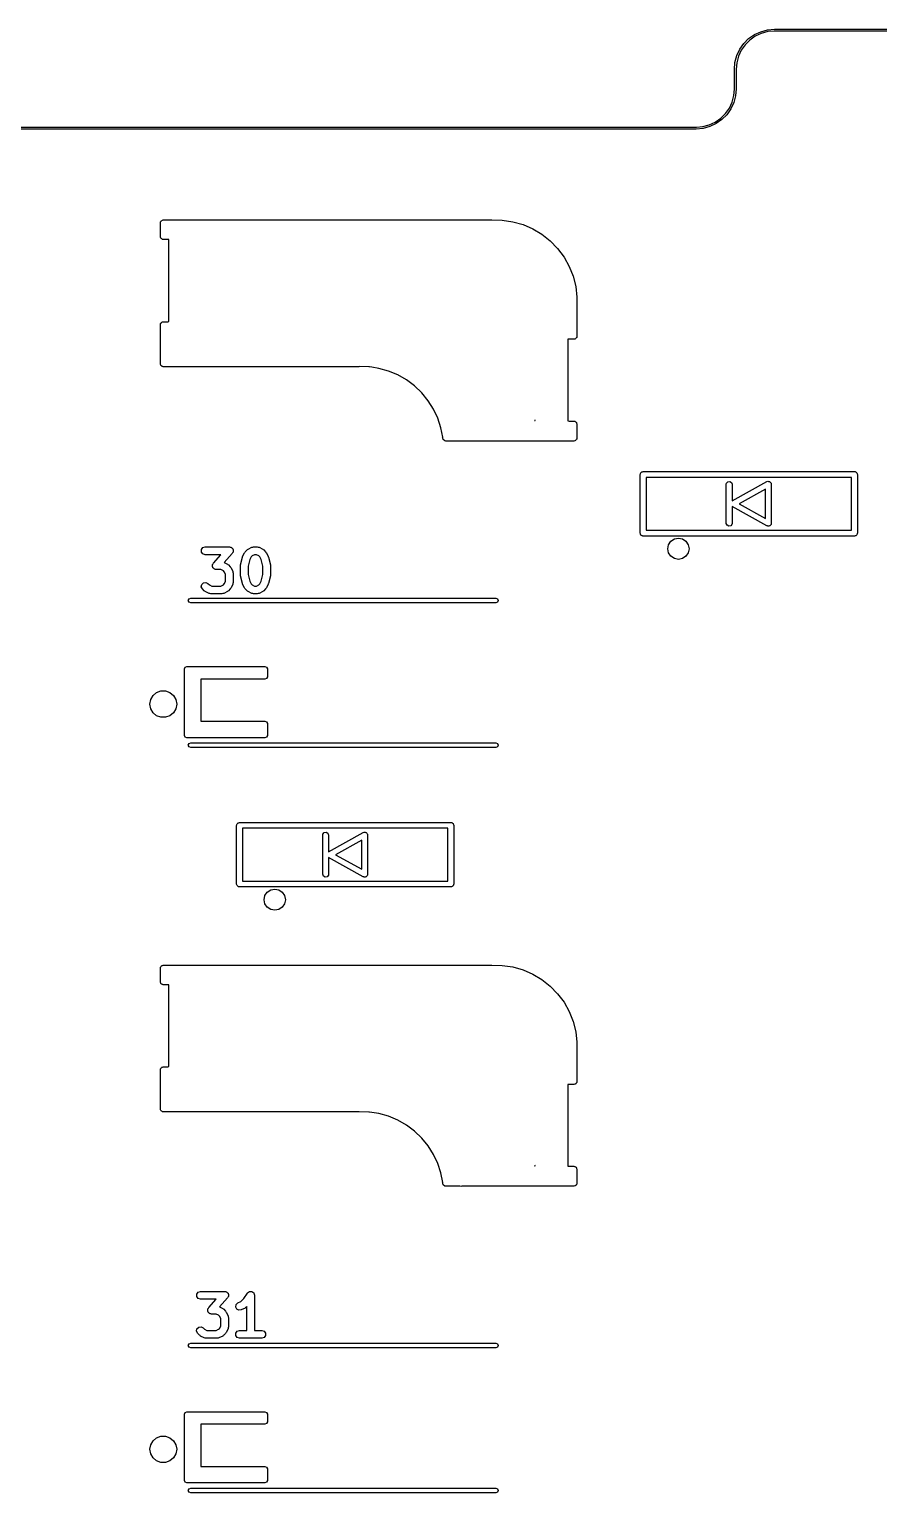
# Model space of a CAD drawing. Extents: x 62 to 222, y -188 to -37.
# Drawn here: x 109.93 to 131.65, y -77.18 to -39.77 of the extents above; entities that cross this region are included whole.
import ezdxf

# ---------------------------------------------------------------- set-up
doc = ezdxf.new("R2010")
doc.units = 0
doc.layers.add('BLACK', color=7, linetype='CONTINUOUS')

msp = doc.modelspace()

# ---------------------------------------------------------------- linework, layer by layer
at = {"layer": 'BLACK', "linetype": 'CONTINUOUS'}
for p, q in [((128.2, -40.1358), (128.326, -40.0095)), ((128.326, -40.0095), (128.472, -39.907)), ((128.496, -39.9471), (128.356, -40.045)), ((128.472, -39.907), (128.634, -39.8315)), ((128.65, -39.875), (128.496, -39.9471)), ((128.634, -39.8315), (128.807, -39.7853)), ((128.815, -39.8308), (128.65, -39.875)), ((128.807, -39.7853), (128.985, -39.7697)), ((128.978, -39.8166), (128.815, -39.8308)), ((128.985, -39.8197), (128.978, -39.8166)), ((128.985, -39.7697), (128.985, -39.7697)), ((128.985, -39.7697), (146.035, -39.7697)), ((146.035, -39.8197), (128.985, -39.8197)), ((128.022, -40.4441), (128.097, -40.2822)), ((128.137, -40.3053), (128.065, -40.46)), ((128.097, -40.2822), (128.2, -40.1358)), ((128.235, -40.1656), (128.137, -40.3053)), ((128.356, -40.045), (128.235, -40.1656)), ((127.96, -40.7947), (127.976, -40.6167)), ((127.976, -40.6167), (128.022, -40.4441)), ((128.021, -40.6248), (128.007, -40.7873)), ((128.065, -40.46), (128.021, -40.6248)), ((127.96, -41.2947), (127.96, -40.7947)), ((128.007, -40.7873), (128.01, -40.7947)), ((128.01, -40.7947), (128.01, -41.2947)), ((127.905, -41.6294), (127.949, -41.4647)), ((127.994, -41.4727), (127.948, -41.6453)), ((127.949, -41.4647), (127.963, -41.3021)), ((127.963, -41.3021), (127.96, -41.2947)), ((128.01, -41.2947), (127.994, -41.4727)), ((127.735, -41.9238), (127.833, -41.7841)), ((127.873, -41.8072), (127.77, -41.9536)), ((127.833, -41.7841), (127.905, -41.6294)), ((127.948, -41.6453), (127.873, -41.8072)), ((104.039, -42.2697), (126.985, -42.2697)), ((126.985, -42.2697), (126.992, -42.2728)), ((126.992, -42.2728), (127.155, -42.2586)), ((127.155, -42.2586), (127.32, -42.2144)), ((127.336, -42.2579), (127.163, -42.3041)), ((127.32, -42.2144), (127.474, -42.1423)), ((127.497, -42.1824), (127.336, -42.2579)), ((127.474, -42.1423), (127.614, -42.0444)), ((127.644, -42.0799), (127.497, -42.1824)), ((127.614, -42.0444), (127.735, -41.9238)), ((127.77, -41.9536), (127.644, -42.0799)), ((126.985, -42.3197), (104.039, -42.3197)), ((127.163, -42.3041), (126.985, -42.3197)), ((126.985, -42.3197), (126.985, -42.3197)), ((113.285, -44.7197), (113.287, -44.71)), ((113.285, -45.0697), (113.285, -44.7197)), ((113.286, -44.7067), (113.288, -44.7038)), ((113.287, -44.71), (113.286, -44.7067)), ((113.288, -44.7038), (113.29, -44.694)), ((113.29, -44.694), (113.302, -44.6791)), ((113.302, -44.6791), (113.312, -44.6622)), ((113.312, -44.6622), (113.318, -44.6599)), ((113.318, -44.6599), (113.322, -44.6547)), ((113.322, -44.6547), (113.342, -44.6514)), ((113.342, -44.6514), (113.36, -44.6447)), ((113.36, -44.6447), (121.76, -44.6447)), ((121.76, -44.6447), (121.761, -44.6449)), ((121.761, -44.6449), (122.028, -44.649)), ((122.028, -44.649), (122.297, -44.6886)), ((122.297, -44.6886), (122.558, -44.763)), ((122.558, -44.763), (122.808, -44.8709)), ((122.808, -44.8709), (123.041, -45.0104)), ((113.292, -45.088), (113.285, -45.0697)), ((113.295, -45.1072), (113.292, -45.088)), ((113.3, -45.1116), (113.295, -45.1072)), ((113.303, -45.1179), (113.3, -45.1116)), ((113.319, -45.1277), (113.303, -45.1179)), ((113.334, -45.1402), (113.319, -45.1277)), ((113.344, -45.1419), (113.334, -45.1402)), ((113.347, -45.1436), (113.344, -45.1419)), ((113.35, -45.143), (113.347, -45.1436)), ((113.36, -45.1447), (113.35, -45.143)), ((113.505, -45.1447), (113.36, -45.1447)), ((113.505, -47.2298), (113.505, -45.1447)), ((123.041, -45.0104), (123.254, -45.1792)), ((123.254, -45.1792), (123.443, -45.3743)), ((123.443, -45.3743), (123.605, -45.5924)), ((123.605, -45.5924), (123.737, -45.8298)), ((123.737, -45.8298), (123.837, -46.0825)), ((123.837, -46.0825), (123.904, -46.346)), ((123.904, -46.346), (123.935, -46.616)), ((123.935, -46.616), (123.934, -46.618)), ((123.934, -46.618), (123.935, -46.6197)), ((123.935, -46.6197), (123.935, -47.6197)), ((113.285, -47.3197), (113.287, -47.31)), ((113.285, -48.3197), (113.285, -47.3197)), ((113.286, -47.3067), (113.288, -47.3038)), ((113.287, -47.31), (113.286, -47.3067)), ((113.288, -47.3038), (113.29, -47.294)), ((113.29, -47.294), (113.302, -47.2791)), ((113.302, -47.2791), (113.312, -47.2622)), ((113.312, -47.2622), (113.318, -47.2599)), ((113.318, -47.2599), (113.322, -47.2547)), ((113.322, -47.2547), (113.342, -47.2514)), ((113.342, -47.2514), (113.36, -47.2447)), ((113.36, -47.2447), (113.474, -47.2447)), ((113.474, -47.2447), (113.505, -47.2298)), ((123.86, -47.6947), (123.705, -47.6947)), ((123.705, -47.6947), (123.705, -49.7787)), ((123.878, -47.688), (123.86, -47.6947)), ((123.897, -47.6847), (123.878, -47.688)), ((123.902, -47.6795), (123.897, -47.6847)), ((123.908, -47.6772), (123.902, -47.6795)), ((123.918, -47.6603), (123.908, -47.6772)), ((123.93, -47.6454), (123.918, -47.6603)), ((123.932, -47.6356), (123.93, -47.6454)), ((123.934, -47.6327), (123.932, -47.6356)), ((123.935, -47.6197), (123.933, -47.6294)), ((123.933, -47.6294), (123.934, -47.6327)), ((113.292, -48.338), (113.285, -48.3197)), ((113.295, -48.3572), (113.292, -48.338)), ((113.3, -48.3616), (113.295, -48.3572)), ((113.303, -48.3679), (113.3, -48.3616)), ((113.319, -48.3777), (113.303, -48.3679)), ((113.334, -48.3902), (113.319, -48.3777)), ((113.344, -48.3919), (113.334, -48.3902)), ((113.347, -48.3936), (113.344, -48.3919)), ((113.35, -48.393), (113.347, -48.3936)), ((113.36, -48.3947), (113.35, -48.393)), ((118.36, -48.3947), (113.36, -48.3947)), ((118.361, -48.3943), (118.36, -48.3947)), ((118.362, -48.3947), (118.361, -48.3943)), ((118.372, -48.391), (118.362, -48.3947)), ((118.618, -48.3987), (118.372, -48.391)), ((118.622, -48.3992), (118.618, -48.3987)), ((118.628, -48.402), (118.622, -48.3992)), ((118.691, -48.4098), (118.628, -48.402)), ((118.872, -48.4378), (118.691, -48.4098)), ((119.119, -48.5076), (118.872, -48.4378)), ((119.355, -48.6069), (119.119, -48.5076)), ((119.577, -48.7342), (119.355, -48.6069)), ((119.783, -48.8878), (119.577, -48.7342)), ((119.968, -49.0652), (119.783, -48.8878)), ((120.13, -49.2638), (119.968, -49.0652)), ((120.267, -49.4807), (120.13, -49.2638)), ((120.376, -49.7127), (120.267, -49.4807)), ((120.456, -49.9563), (120.376, -49.7127)), ((120.504, -50.1976), (120.456, -49.9563)), ((122.867, -49.7616), (122.851, -49.7697)), ((122.851, -49.7697), (122.868, -49.7697)), ((122.868, -49.7697), (122.867, -49.7616)), ((123.705, -49.7787), (123.735, -49.7847)), ((123.735, -49.7847), (123.86, -49.7847)), ((123.86, -49.7847), (123.87, -49.7864)), ((123.87, -49.7864), (123.873, -49.7858)), ((123.873, -49.7858), (123.876, -49.7875)), ((123.876, -49.7875), (123.886, -49.7892)), ((123.886, -49.7892), (123.901, -49.8017)), ((123.901, -49.8017), (123.917, -49.8115)), ((123.917, -49.8115), (123.92, -49.8178)), ((123.92, -49.8178), (123.925, -49.8222)), ((123.925, -49.8222), (123.928, -49.8414)), ((123.928, -49.8414), (123.935, -49.8597)), ((123.935, -49.8597), (123.935, -50.2197)), ((120.502, -50.2083), (120.504, -50.1976)), ((120.509, -50.2228), (120.502, -50.2083)), ((120.515, -50.2572), (120.509, -50.2228)), ((120.554, -50.2902), (120.515, -50.2572)), ((120.58, -50.2947), (120.554, -50.2902)), ((120.944, -50.2947), (120.58, -50.2947)), ((120.963, -50.2981), (120.944, -50.2947)), ((120.992, -50.2947), (120.963, -50.2981)), ((123.86, -50.2947), (120.992, -50.2947)), ((123.878, -50.288), (123.86, -50.2947)), ((123.897, -50.2847), (123.878, -50.288)), ((123.902, -50.2795), (123.897, -50.2847)), ((123.908, -50.2772), (123.902, -50.2795)), ((123.918, -50.2603), (123.908, -50.2772)), ((123.93, -50.2454), (123.918, -50.2603)), ((123.932, -50.2356), (123.93, -50.2454)), ((123.934, -50.2327), (123.932, -50.2356)), ((123.935, -50.2197), (123.933, -50.2294)), ((123.933, -50.2294), (123.934, -50.2327)), ((125.555, -51.1497), (125.557, -51.14)), ((125.555, -52.6497), (125.555, -51.1497)), ((125.556, -51.1367), (125.558, -51.1338)), ((125.557, -51.14), (125.556, -51.1367)), ((125.558, -51.1338), (125.56, -51.124)), ((125.56, -51.124), (125.572, -51.1091)), ((125.572, -51.1091), (125.582, -51.0922)), ((125.582, -51.0922), (125.588, -51.0899)), ((125.588, -51.0899), (125.593, -51.0847)), ((125.593, -51.0847), (125.612, -51.0814)), ((125.612, -51.0814), (125.63, -51.0747)), ((125.63, -51.0747), (131.03, -51.0747)), ((125.705, -51.2247), (125.705, -52.5747)), ((130.955, -51.2247), (125.705, -51.2247)), ((130.955, -52.5747), (130.955, -51.2247)), ((131.03, -51.0747), (131.04, -51.0764)), ((131.04, -51.0764), (131.043, -51.0758)), ((131.043, -51.0758), (131.046, -51.0775)), ((131.046, -51.0775), (131.056, -51.0792)), ((131.056, -51.0792), (131.071, -51.0917)), ((131.071, -51.0917), (131.087, -51.1015)), ((131.087, -51.1015), (131.09, -51.1078)), ((131.09, -51.1078), (131.095, -51.1122)), ((131.095, -51.1122), (131.098, -51.1314)), ((131.098, -51.1314), (131.105, -51.1497)), ((131.105, -51.1497), (131.105, -52.6497)), ((127.755, -51.3997), (127.76, -51.374)), ((127.755, -52.3997), (127.755, -51.3997)), ((127.76, -51.374), (127.792, -51.3347)), ((127.792, -51.3347), (127.843, -51.3258)), ((127.843, -51.3258), (127.887, -51.3515)), ((127.887, -51.3515), (127.905, -51.3997)), ((127.905, -51.8278), (128.794, -51.3341)), ((127.905, -51.3997), (127.905, -51.8278)), ((128.755, -51.5272), (128.084, -51.8997)), ((128.755, -52.2722), (128.755, -51.5272)), ((128.794, -51.3341), (128.818, -51.3256)), ((128.818, -51.3256), (128.831, -51.328)), ((128.831, -51.328), (128.843, -51.3258)), ((128.843, -51.3258), (128.855, -51.3328)), ((128.855, -51.3328), (128.869, -51.3354)), ((128.869, -51.3354), (128.877, -51.3452)), ((128.877, -51.3452), (128.887, -51.3515)), ((128.887, -51.3515), (128.892, -51.3645)), ((128.892, -51.3645), (128.901, -51.3752)), ((128.901, -51.3752), (128.901, -51.3878)), ((128.901, -51.3878), (128.905, -51.3997)), ((128.905, -51.3997), (128.905, -52.3997)), ((128.794, -52.4653), (127.905, -51.9716)), ((127.905, -51.9716), (127.905, -52.3997)), ((128.084, -51.8997), (128.755, -52.2722)), ((125.562, -52.668), (125.555, -52.6497)), ((125.565, -52.6872), (125.562, -52.668)), ((125.57, -52.6915), (125.565, -52.6872)), ((125.573, -52.6979), (125.57, -52.6915)), ((125.589, -52.7077), (125.573, -52.6979)), ((125.604, -52.7202), (125.589, -52.7077)), ((125.614, -52.7219), (125.604, -52.7202)), ((125.617, -52.7236), (125.614, -52.7219)), ((125.62, -52.723), (125.617, -52.7236)), ((125.63, -52.7247), (125.62, -52.723)), ((131.03, -52.7247), (125.63, -52.7247)), ((125.705, -52.5747), (130.955, -52.5747)), ((127.773, -52.4479), (127.755, -52.3997)), ((127.817, -52.4736), (127.773, -52.4479)), ((127.867, -52.4647), (127.817, -52.4736)), ((127.9, -52.4254), (127.867, -52.4647)), ((127.905, -52.3997), (127.9, -52.4254)), ((128.806, -52.4672), (128.794, -52.4653)), ((128.817, -52.4736), (128.806, -52.4672)), ((128.831, -52.4712), (128.817, -52.4736)), ((128.844, -52.4733), (128.831, -52.4712)), ((128.855, -52.4668), (128.844, -52.4733)), ((128.868, -52.4647), (128.855, -52.4668)), ((128.876, -52.4541), (128.868, -52.4647)), ((128.888, -52.447), (128.876, -52.4541)), ((128.892, -52.435), (128.888, -52.447)), ((128.9, -52.4254), (128.892, -52.435)), ((128.905, -52.3997), (128.9, -52.4254)), ((131.048, -52.718), (131.03, -52.7247)), ((131.067, -52.7147), (131.048, -52.718)), ((131.072, -52.7095), (131.067, -52.7147)), ((131.078, -52.7072), (131.072, -52.7095)), ((131.088, -52.6903), (131.078, -52.7072)), ((131.1, -52.6754), (131.088, -52.6903)), ((131.102, -52.6656), (131.1, -52.6754)), ((131.104, -52.6627), (131.102, -52.6656)), ((131.105, -52.6497), (131.103, -52.6594)), ((131.103, -52.6594), (131.104, -52.6627)), ((114.335, -53.0712), (114.372, -53.0212)), ((114.335, -53.133), (114.335, -53.0712)), ((114.372, -53.0212), (114.43, -53.0021)), ((114.43, -53.0021), (115.05, -53.0021)), ((115.05, -53.0021), (115.069, -53.0083)), ((115.069, -53.0083), (115.089, -53.0102)), ((115.089, -53.0102), (115.097, -53.0177)), ((115.097, -53.0177), (115.108, -53.0212)), ((115.108, -53.0212), (115.12, -53.0375)), ((115.12, -53.0375), (115.135, -53.0509)), ((115.135, -53.0509), (115.138, -53.062)), ((115.138, -53.062), (115.145, -53.0712)), ((115.145, -53.0712), (115.145, -53.0914)), ((115.145, -53.0914), (115.149, -53.1111)), ((115.149, -53.1111), (115.145, -53.1216)), ((115.145, -53.1216), (115.145, -53.133)), ((115.455, -53.1266), (115.503, -53.079)), ((115.503, -53.079), (115.517, -53.0716)), ((115.517, -53.0716), (115.529, -53.0603)), ((115.529, -53.0603), (115.624, -53.0126)), ((115.624, -53.0126), (115.647, -53.0092)), ((115.647, -53.0092), (115.669, -53.0021)), ((115.669, -53.0021), (115.764, -53.0021)), ((115.764, -53.0021), (115.786, -53.0092)), ((115.786, -53.0092), (115.809, -53.0126)), ((115.809, -53.0126), (115.904, -53.0603)), ((115.904, -53.0603), (115.915, -53.0716)), ((115.915, -53.0716), (115.93, -53.079)), ((115.93, -53.079), (115.977, -53.1266)), ((126.258, -53.0497), (126.279, -52.9456)), ((126.279, -53.1538), (126.258, -53.0497)), ((126.279, -52.9456), (126.338, -52.8573)), ((126.338, -52.8573), (126.426, -52.7983)), ((126.426, -52.7983), (126.53, -52.7776)), ((126.53, -52.7776), (126.634, -52.7983)), ((126.634, -52.7983), (126.722, -52.8573)), ((126.722, -52.8573), (126.781, -52.9456)), ((126.781, -52.9456), (126.802, -53.0497)), ((126.802, -53.0497), (126.781, -53.1538)), ((114.372, -53.183), (114.335, -53.133)), ((114.43, -53.2021), (114.372, -53.183)), ((114.829, -53.2021), (114.43, -53.2021)), ((114.617, -53.474), (114.621, -53.4635)), ((114.621, -53.4937), (114.617, -53.474)), ((114.621, -53.4521), (114.633, -53.4358)), ((114.621, -53.4635), (114.621, -53.4521)), ((114.621, -53.514), (114.621, -53.4937)), ((114.633, -53.4358), (114.641, -53.4172)), ((114.641, -53.4172), (114.829, -53.2021)), ((115.125, -53.1679), (114.92, -53.4018)), ((114.92, -53.4018), (114.999, -53.4412)), ((114.999, -53.4412), (115.011, -53.4526)), ((115.011, -53.4526), (115.025, -53.4599)), ((115.025, -53.4599), (115.073, -53.5076)), ((115.133, -53.1494), (115.125, -53.1679)), ((115.145, -53.133), (115.133, -53.1494)), ((115.33, -53.483), (115.334, -53.4712)), ((115.33, -53.7211), (115.33, -53.483)), ((115.333, -53.4588), (115.381, -53.2683)), ((115.334, -53.4712), (115.333, -53.4588)), ((115.381, -53.2683), (115.387, -53.2589)), ((115.387, -53.2589), (115.389, -53.2478)), ((115.389, -53.2478), (115.436, -53.1526)), ((115.436, -53.1526), (115.448, -53.1411)), ((115.448, -53.1411), (115.455, -53.1266)), ((115.572, -53.3275), (115.53, -53.4954)), ((115.53, -53.4954), (115.53, -53.7088)), ((115.608, -53.2566), (115.572, -53.3275)), ((115.633, -53.2319), (115.608, -53.2566)), ((115.692, -53.2021), (115.633, -53.2319)), ((115.74, -53.2021), (115.692, -53.2021)), ((115.8, -53.2319), (115.74, -53.2021)), ((115.824, -53.2566), (115.8, -53.2319)), ((115.86, -53.3275), (115.824, -53.2566)), ((115.902, -53.4954), (115.86, -53.3275)), ((115.902, -53.7088), (115.902, -53.4954)), ((115.977, -53.1266), (115.985, -53.1411)), ((115.985, -53.1411), (115.996, -53.1526)), ((115.996, -53.1526), (116.044, -53.2478)), ((116.044, -53.2478), (116.045, -53.2589)), ((116.045, -53.2589), (116.051, -53.2683)), ((116.051, -53.2683), (116.099, -53.4588)), ((116.099, -53.4588), (116.098, -53.4712)), ((116.098, -53.4712), (116.102, -53.483)), ((116.102, -53.483), (116.102, -53.7211)), ((126.338, -53.2421), (126.279, -53.1538)), ((126.426, -53.3011), (126.338, -53.2421)), ((126.53, -53.3218), (126.426, -53.3011)), ((126.634, -53.3011), (126.53, -53.3218)), ((126.722, -53.2421), (126.634, -53.3011)), ((126.781, -53.1538), (126.722, -53.2421)), ((114.628, -53.5232), (114.621, -53.514)), ((114.63, -53.5343), (114.628, -53.5232)), ((114.646, -53.5476), (114.63, -53.5343)), ((114.657, -53.564), (114.646, -53.5476)), ((114.668, -53.5675), (114.657, -53.564)), ((114.677, -53.575), (114.668, -53.5675)), ((114.697, -53.5768), (114.677, -53.575)), ((114.716, -53.5831), (114.697, -53.5768)), ((114.835, -53.5831), (114.716, -53.5831)), ((114.895, -53.6128), (114.835, -53.5831)), ((114.92, -53.6375), (114.895, -53.6128)), ((114.95, -53.6971), (114.92, -53.6375)), ((114.95, -53.888), (114.95, -53.6971)), ((115.073, -53.5076), (115.08, -53.522)), ((115.08, -53.522), (115.091, -53.5336)), ((115.091, -53.5336), (115.139, -53.6288)), ((115.139, -53.6288), (115.142, -53.6516)), ((115.142, -53.6516), (115.15, -53.6735)), ((115.15, -53.6735), (115.15, -53.9116)), ((115.334, -53.733), (115.33, -53.7211)), ((115.333, -53.7454), (115.334, -53.733)), ((115.381, -53.9359), (115.333, -53.7454)), ((115.53, -53.7088), (115.572, -53.8767)), ((115.86, -53.8767), (115.902, -53.7088)), ((116.099, -53.7454), (116.051, -53.9359)), ((116.102, -53.7211), (116.098, -53.733)), ((116.098, -53.733), (116.099, -53.7454)), ((114.332, -54.0225), (114.341, -53.9615)), ((114.36, -54.0776), (114.332, -54.0225)), ((114.341, -53.9615), (114.385, -53.9177)), ((114.407, -54.1252), (114.36, -54.0776)), ((114.385, -53.9177), (114.446, -53.9081)), ((114.422, -54.1325), (114.407, -54.1252)), ((114.433, -54.1439), (114.422, -54.1325)), ((114.529, -54.1915), (114.433, -54.1439)), ((114.446, -53.9081), (114.501, -53.9361)), ((114.501, -53.9361), (114.537, -53.9723)), ((114.551, -54.195), (114.529, -54.1915)), ((114.537, -53.9723), (114.597, -54.0021)), ((114.573, -54.2021), (114.551, -54.195)), ((114.859, -54.2021), (114.573, -54.2021)), ((114.597, -54.0021), (114.835, -54.0021)), ((114.835, -54.0021), (114.895, -53.9723)), ((114.881, -54.195), (114.859, -54.2021)), ((114.904, -54.1915), (114.881, -54.195)), ((114.895, -53.9723), (114.92, -53.9476)), ((114.999, -54.1439), (114.904, -54.1915)), ((114.92, -53.9476), (114.95, -53.888)), ((115.011, -54.1325), (114.999, -54.1439)), ((115.025, -54.1252), (115.011, -54.1325)), ((115.073, -54.0776), (115.025, -54.1252)), ((115.08, -54.0631), (115.073, -54.0776)), ((115.091, -54.0516), (115.08, -54.0631)), ((115.139, -53.9563), (115.091, -54.0516)), ((115.142, -53.9335), (115.139, -53.9563)), ((115.15, -53.9116), (115.142, -53.9335)), ((115.387, -53.9453), (115.381, -53.9359)), ((115.389, -53.9563), (115.387, -53.9453)), ((115.436, -54.0516), (115.389, -53.9563)), ((115.448, -54.0631), (115.436, -54.0516)), ((115.455, -54.0776), (115.448, -54.0631)), ((115.503, -54.1252), (115.455, -54.0776)), ((115.517, -54.1325), (115.503, -54.1252)), ((115.529, -54.1439), (115.517, -54.1325)), ((115.624, -54.1915), (115.529, -54.1439)), ((115.572, -53.8767), (115.608, -53.9476)), ((115.608, -53.9476), (115.633, -53.9723)), ((115.647, -54.195), (115.624, -54.1915)), ((115.633, -53.9723), (115.692, -54.0021)), ((115.669, -54.2021), (115.647, -54.195)), ((115.764, -54.2021), (115.669, -54.2021)), ((115.692, -54.0021), (115.74, -54.0021)), ((115.74, -54.0021), (115.8, -53.9723)), ((115.786, -54.195), (115.764, -54.2021)), ((115.809, -54.1915), (115.786, -54.195)), ((115.8, -53.9723), (115.824, -53.9476)), ((115.904, -54.1439), (115.809, -54.1915)), ((115.824, -53.9476), (115.86, -53.8767)), ((115.915, -54.1325), (115.904, -54.1439)), ((115.93, -54.1252), (115.915, -54.1325)), ((115.977, -54.0776), (115.93, -54.1252)), ((115.985, -54.0631), (115.977, -54.0776)), ((115.996, -54.0516), (115.985, -54.0631)), ((116.044, -53.9563), (115.996, -54.0516)), ((116.045, -53.9453), (116.044, -53.9563)), ((116.051, -53.9359), (116.045, -53.9453)), ((114, -54.3697), (114.018, -54.3273)), ((114.018, -54.4121), (114, -54.3697)), ((114.018, -54.3273), (114.06, -54.3097)), ((114.06, -54.4297), (114.018, -54.4121)), ((114.06, -54.3097), (121.86, -54.3097)), ((121.86, -54.4297), (114.06, -54.4297)), ((121.86, -54.3097), (121.902, -54.3273)), ((121.902, -54.4121), (121.86, -54.4297)), ((121.902, -54.3273), (121.92, -54.3697)), ((121.92, -54.3697), (121.902, -54.4121)), ((113.9, -56.1197), (113.918, -56.0773)), ((113.918, -56.0773), (113.96, -56.0597)), ((113.96, -56.0597), (115.96, -56.0597)), ((115.96, -56.0597), (116.002, -56.0773)), ((116.002, -56.0773), (116.02, -56.1197)), ((113.9, -57.8197), (113.9, -56.1197)), ((115.96, -56.3797), (114.32, -56.3797)), ((114.32, -56.3797), (114.32, -57.4597)), ((116.002, -56.3621), (115.96, -56.3797)), ((116.02, -56.3197), (116.002, -56.3621)), ((116.02, -56.1197), (116.02, -56.3197)), ((113.038, -56.9024), (113.097, -56.7993)), ((113.097, -56.7993), (113.189, -56.7228)), ((113.189, -56.7228), (113.3, -56.6821)), ((113.3, -56.6821), (113.42, -56.6821)), ((113.42, -56.6821), (113.531, -56.7228)), ((113.531, -56.7228), (113.623, -56.7993)), ((113.623, -56.7993), (113.682, -56.9024)), ((113.017, -57.0197), (113.038, -56.9024)), ((113.038, -57.137), (113.017, -57.0197)), ((113.097, -57.2401), (113.038, -57.137)), ((113.682, -57.137), (113.623, -57.2401)), ((113.682, -56.9024), (113.703, -57.0197)), ((113.703, -57.0197), (113.682, -57.137)), ((113.189, -57.3166), (113.097, -57.2401)), ((113.3, -57.3573), (113.189, -57.3166)), ((113.42, -57.3573), (113.3, -57.3573)), ((113.531, -57.3166), (113.42, -57.3573)), ((113.623, -57.2401), (113.531, -57.3166)), ((114.32, -57.4597), (115.96, -57.4597)), ((115.96, -57.4597), (116.002, -57.4773)), ((116.002, -57.4773), (116.02, -57.5197)), ((116.02, -57.5197), (116.02, -57.8197)), ((113.918, -57.8621), (113.9, -57.8197)), ((113.96, -57.8797), (113.918, -57.8621)), ((115.96, -57.8797), (113.96, -57.8797)), ((116.002, -57.8621), (115.96, -57.8797)), ((116.02, -57.8197), (116.002, -57.8621)), ((114, -58.0697), (114.018, -58.0273)), ((114.018, -58.1121), (114, -58.0697)), ((114.018, -58.0273), (114.06, -58.0097)), ((114.06, -58.1297), (114.018, -58.1121)), ((114.06, -58.0097), (121.86, -58.0097)), ((121.86, -58.1297), (114.06, -58.1297)), ((121.86, -58.0097), (121.902, -58.0273)), ((121.902, -58.1121), (121.86, -58.1297)), ((121.902, -58.0273), (121.92, -58.0697)), ((121.92, -58.0697), (121.902, -58.1121)), ((115.235, -60.1197), (115.237, -60.11)), ((115.235, -61.6197), (115.235, -60.1197)), ((115.236, -60.1067), (115.238, -60.1038)), ((115.237, -60.11), (115.236, -60.1067)), ((115.238, -60.1038), (115.24, -60.094)), ((115.24, -60.094), (115.252, -60.0791)), ((115.252, -60.0791), (115.262, -60.0622)), ((115.262, -60.0622), (115.268, -60.0599)), ((115.268, -60.0599), (115.272, -60.0547)), ((115.272, -60.0547), (115.292, -60.0514)), ((115.292, -60.0514), (115.31, -60.0447)), ((115.31, -60.0447), (120.71, -60.0447)), ((115.385, -60.1947), (115.385, -61.5447)), ((120.635, -60.1947), (115.385, -60.1947)), ((120.635, -61.5447), (120.635, -60.1947)), ((120.71, -60.0447), (120.72, -60.0464)), ((120.72, -60.0464), (120.723, -60.0458)), ((120.723, -60.0458), (120.726, -60.0475)), ((120.726, -60.0475), (120.736, -60.0492)), ((120.736, -60.0492), (120.751, -60.0617)), ((120.751, -60.0617), (120.767, -60.0715)), ((120.767, -60.0715), (120.77, -60.0778)), ((120.77, -60.0778), (120.775, -60.0822)), ((120.775, -60.0822), (120.778, -60.1014)), ((120.778, -60.1014), (120.785, -60.1197)), ((120.785, -60.1197), (120.785, -61.6197)), ((117.435, -60.3697), (117.44, -60.344)), ((117.435, -61.3697), (117.435, -60.3697)), ((117.44, -60.344), (117.472, -60.3047)), ((117.472, -60.3047), (117.523, -60.2958)), ((117.523, -60.2958), (117.567, -60.3215)), ((117.567, -60.3215), (117.585, -60.3697)), ((117.585, -60.7978), (118.474, -60.3041)), ((117.585, -60.3697), (117.585, -60.7978)), ((118.435, -60.4972), (117.764, -60.8697)), ((118.435, -61.2422), (118.435, -60.4972)), ((118.474, -60.3041), (118.498, -60.2956)), ((118.498, -60.2956), (118.511, -60.298)), ((118.511, -60.298), (118.523, -60.2958)), ((118.523, -60.2958), (118.535, -60.3028)), ((118.535, -60.3028), (118.549, -60.3054)), ((118.549, -60.3054), (118.557, -60.3152)), ((118.557, -60.3152), (118.567, -60.3215)), ((118.567, -60.3215), (118.572, -60.3345)), ((118.572, -60.3345), (118.581, -60.3452)), ((118.581, -60.3452), (118.581, -60.3578)), ((118.581, -60.3578), (118.585, -60.3697)), ((118.585, -60.3697), (118.585, -61.3697)), ((118.474, -61.4353), (117.585, -60.9416)), ((117.585, -60.9416), (117.585, -61.3697)), ((117.764, -60.8697), (118.435, -61.2422)), ((115.242, -61.638), (115.235, -61.6197)), ((115.245, -61.6572), (115.242, -61.638)), ((115.25, -61.6615), (115.245, -61.6572)), ((115.253, -61.6679), (115.25, -61.6615)), ((115.269, -61.6777), (115.253, -61.6679)), ((115.284, -61.6902), (115.269, -61.6777)), ((115.294, -61.6919), (115.284, -61.6902)), ((115.297, -61.6936), (115.294, -61.6919)), ((115.3, -61.693), (115.297, -61.6936)), ((115.31, -61.6947), (115.3, -61.693)), ((120.71, -61.6947), (115.31, -61.6947)), ((115.385, -61.5447), (120.635, -61.5447)), ((117.453, -61.4179), (117.435, -61.3697)), ((117.497, -61.4436), (117.453, -61.4179)), ((117.547, -61.4347), (117.497, -61.4436)), ((117.58, -61.3954), (117.547, -61.4347)), ((117.585, -61.3697), (117.58, -61.3954)), ((118.486, -61.4372), (118.474, -61.4353)), ((118.497, -61.4436), (118.486, -61.4372)), ((118.511, -61.4412), (118.497, -61.4436)), ((118.524, -61.4433), (118.511, -61.4412)), ((118.535, -61.4368), (118.524, -61.4433)), ((118.547, -61.4347), (118.535, -61.4368)), ((118.556, -61.4241), (118.547, -61.4347)), ((118.568, -61.417), (118.556, -61.4241)), ((118.572, -61.405), (118.568, -61.417)), ((118.58, -61.3954), (118.572, -61.405)), ((118.585, -61.3697), (118.58, -61.3954)), ((120.728, -61.688), (120.71, -61.6947)), ((120.747, -61.6847), (120.728, -61.688)), ((120.752, -61.6795), (120.747, -61.6847)), ((120.758, -61.6772), (120.752, -61.6795)), ((120.768, -61.6603), (120.758, -61.6772)), ((120.78, -61.6454), (120.768, -61.6603)), ((120.782, -61.6356), (120.78, -61.6454)), ((120.784, -61.6327), (120.782, -61.6356)), ((120.785, -61.6197), (120.783, -61.6294)), ((120.783, -61.6294), (120.784, -61.6327)), ((115.938, -62.0197), (115.959, -61.9156)), ((115.959, -62.1238), (115.938, -62.0197)), ((115.959, -61.9156), (116.018, -61.8273)), ((116.018, -61.8273), (116.106, -61.7683)), ((116.106, -61.7683), (116.21, -61.7476)), ((116.21, -61.7476), (116.314, -61.7683)), ((116.314, -61.7683), (116.402, -61.8273)), ((116.402, -61.8273), (116.461, -61.9156)), ((116.461, -61.9156), (116.482, -62.0197)), ((116.482, -62.0197), (116.461, -62.1238)), ((116.018, -62.2121), (115.959, -62.1238)), ((116.106, -62.2711), (116.018, -62.2121)), ((116.21, -62.2918), (116.106, -62.2711)), ((116.314, -62.2711), (116.21, -62.2918)), ((116.402, -62.2121), (116.314, -62.2711)), ((116.461, -62.1238), (116.402, -62.2121)), ((113.285, -63.7697), (113.287, -63.76)), ((113.285, -64.1197), (113.285, -63.7697)), ((113.286, -63.7567), (113.288, -63.7538)), ((113.287, -63.76), (113.286, -63.7567)), ((113.288, -63.7538), (113.29, -63.744)), ((113.29, -63.744), (113.302, -63.7291)), ((113.302, -63.7291), (113.312, -63.7122)), ((113.312, -63.7122), (113.318, -63.7099)), ((113.318, -63.7099), (113.322, -63.7047)), ((113.322, -63.7047), (113.342, -63.7014)), ((113.342, -63.7014), (113.36, -63.6947)), ((113.36, -63.6947), (121.76, -63.6947)), ((121.76, -63.6947), (121.761, -63.6949)), ((121.761, -63.6949), (122.028, -63.699)), ((122.028, -63.699), (122.297, -63.7386)), ((122.297, -63.7386), (122.558, -63.813)), ((122.558, -63.813), (122.808, -63.9209)), ((122.808, -63.9209), (123.041, -64.0604)), ((113.292, -64.138), (113.285, -64.1197)), ((113.295, -64.1572), (113.292, -64.138)), ((113.3, -64.1615), (113.295, -64.1572)), ((113.303, -64.1679), (113.3, -64.1615)), ((113.319, -64.1777), (113.303, -64.1679)), ((113.334, -64.1902), (113.319, -64.1777)), ((113.344, -64.1919), (113.334, -64.1902)), ((113.347, -64.1936), (113.344, -64.1919)), ((113.35, -64.193), (113.347, -64.1936)), ((113.36, -64.1947), (113.35, -64.193)), ((113.505, -64.1947), (113.36, -64.1947)), ((113.505, -66.2798), (113.505, -64.1947)), ((123.041, -64.0604), (123.254, -64.2292)), ((123.254, -64.2292), (123.443, -64.4243)), ((123.443, -64.4243), (123.605, -64.6424)), ((123.605, -64.6424), (123.737, -64.8798)), ((123.737, -64.8798), (123.837, -65.1325)), ((123.837, -65.1325), (123.904, -65.396)), ((123.904, -65.396), (123.935, -65.666)), ((123.935, -65.666), (123.934, -65.668)), ((123.934, -65.668), (123.935, -65.6697)), ((123.935, -65.6697), (123.935, -66.6697)), ((113.285, -66.3697), (113.287, -66.36)), ((113.285, -67.3697), (113.285, -66.3697)), ((113.286, -66.3567), (113.288, -66.3538)), ((113.287, -66.36), (113.286, -66.3567)), ((113.288, -66.3538), (113.29, -66.344)), ((113.29, -66.344), (113.302, -66.3291)), ((113.302, -66.3291), (113.312, -66.3122)), ((113.312, -66.3122), (113.318, -66.3099)), ((113.318, -66.3099), (113.322, -66.3047)), ((113.322, -66.3047), (113.342, -66.3014)), ((113.342, -66.3014), (113.36, -66.2947)), ((113.36, -66.2947), (113.474, -66.2947)), ((113.474, -66.2947), (113.505, -66.2798)), ((123.86, -66.7447), (123.705, -66.7447)), ((123.705, -66.7447), (123.705, -68.8287)), ((123.878, -66.738), (123.86, -66.7447)), ((123.897, -66.7347), (123.878, -66.738)), ((123.902, -66.7295), (123.897, -66.7347)), ((123.908, -66.7272), (123.902, -66.7295)), ((123.918, -66.7103), (123.908, -66.7272)), ((123.93, -66.6954), (123.918, -66.7103)), ((123.932, -66.6856), (123.93, -66.6954)), ((123.934, -66.6827), (123.932, -66.6856)), ((123.935, -66.6697), (123.933, -66.6794)), ((123.933, -66.6794), (123.934, -66.6827)), ((113.292, -67.388), (113.285, -67.3697)), ((113.295, -67.4072), (113.292, -67.388)), ((113.3, -67.4115), (113.295, -67.4072)), ((113.303, -67.4179), (113.3, -67.4115)), ((113.319, -67.4277), (113.303, -67.4179)), ((113.334, -67.4402), (113.319, -67.4277)), ((113.344, -67.4419), (113.334, -67.4402)), ((113.347, -67.4436), (113.344, -67.4419)), ((113.35, -67.443), (113.347, -67.4436)), ((113.36, -67.4447), (113.35, -67.443)), ((118.36, -67.4447), (113.36, -67.4447)), ((118.361, -67.4443), (118.36, -67.4447)), ((118.362, -67.4447), (118.361, -67.4443)), ((118.372, -67.441), (118.362, -67.4447)), ((118.618, -67.4487), (118.372, -67.441)), ((118.622, -67.4492), (118.618, -67.4487)), ((118.628, -67.452), (118.622, -67.4492)), ((118.691, -67.4598), (118.628, -67.452)), ((118.872, -67.4878), (118.691, -67.4598)), ((119.119, -67.5576), (118.872, -67.4878)), ((119.355, -67.6569), (119.119, -67.5576)), ((119.577, -67.7842), (119.355, -67.6569)), ((119.783, -67.9378), (119.577, -67.7842)), ((119.968, -68.1152), (119.783, -67.9378)), ((120.13, -68.3138), (119.968, -68.1152)), ((120.267, -68.5307), (120.13, -68.3138)), ((120.376, -68.7627), (120.267, -68.5307)), ((120.456, -69.0063), (120.376, -68.7627)), ((122.867, -68.8116), (122.851, -68.8197)), ((122.851, -68.8197), (122.868, -68.8197)), ((122.868, -68.8197), (122.867, -68.8116)), ((123.705, -68.8287), (123.735, -68.8347)), ((120.504, -69.2476), (120.456, -69.0063)), ((123.735, -68.8347), (123.86, -68.8347)), ((123.86, -68.8347), (123.87, -68.8364)), ((123.87, -68.8364), (123.873, -68.8358)), ((123.873, -68.8358), (123.876, -68.8375)), ((123.876, -68.8375), (123.886, -68.8392)), ((123.886, -68.8392), (123.901, -68.8517)), ((123.901, -68.8517), (123.917, -68.8615)), ((123.917, -68.8615), (123.92, -68.8678)), ((123.92, -68.8678), (123.925, -68.8722)), ((123.925, -68.8722), (123.928, -68.8914)), ((123.928, -68.8914), (123.935, -68.9097)), ((123.935, -68.9097), (123.935, -69.2697)), ((120.502, -69.2583), (120.504, -69.2476)), ((120.509, -69.2728), (120.502, -69.2583)), ((120.515, -69.3072), (120.509, -69.2728)), ((120.554, -69.3402), (120.515, -69.3072)), ((120.58, -69.3447), (120.554, -69.3402)), ((120.944, -69.3447), (120.58, -69.3447)), ((120.963, -69.3481), (120.944, -69.3447)), ((120.992, -69.3447), (120.963, -69.3481)), ((123.86, -69.3447), (120.992, -69.3447)), ((123.878, -69.338), (123.86, -69.3447)), ((123.897, -69.3347), (123.878, -69.338)), ((123.902, -69.3295), (123.897, -69.3347)), ((123.908, -69.3272), (123.902, -69.3295)), ((123.918, -69.3103), (123.908, -69.3272)), ((123.93, -69.2954), (123.918, -69.3103)), ((123.932, -69.2856), (123.93, -69.2954)), ((123.934, -69.2827), (123.932, -69.2856)), ((123.935, -69.2697), (123.933, -69.2794)), ((123.933, -69.2794), (123.934, -69.2827)), ((114.215, -72.1012), (114.252, -72.0512)), ((114.215, -72.163), (114.215, -72.1012)), ((114.252, -72.213), (114.215, -72.163)), ((114.252, -72.0512), (114.31, -72.0321)), ((114.31, -72.0321), (114.93, -72.0321)), ((115.005, -72.1979), (114.8, -72.4318)), ((114.93, -72.0321), (114.949, -72.0383)), ((114.949, -72.0383), (114.969, -72.0402)), ((114.969, -72.0402), (114.977, -72.0477)), ((114.977, -72.0477), (114.988, -72.0512)), ((114.988, -72.0512), (115, -72.0675)), ((115, -72.0675), (115.015, -72.0809)), ((115.013, -72.1794), (115.005, -72.1979)), ((115.025, -72.163), (115.013, -72.1794)), ((115.015, -72.0809), (115.018, -72.092)), ((115.018, -72.092), (115.025, -72.1012)), ((115.025, -72.1012), (115.025, -72.1214)), ((115.025, -72.1214), (115.029, -72.1411)), ((115.029, -72.1411), (115.025, -72.1516)), ((115.025, -72.1516), (115.025, -72.163)), ((115.423, -72.2112), (115.513, -72.0766)), ((115.513, -72.0766), (115.515, -72.0753)), ((115.515, -72.0733), (115.539, -72.0563)), ((115.515, -72.0753), (115.515, -72.0733)), ((115.539, -72.0563), (115.561, -72.0383)), ((115.561, -72.0383), (115.564, -72.0382)), ((115.564, -72.0382), (115.565, -72.037)), ((115.565, -72.037), (115.594, -72.037)), ((115.594, -72.037), (115.623, -72.0358)), ((115.623, -72.0358), (115.625, -72.037)), ((115.625, -72.037), (115.627, -72.037)), ((115.627, -72.037), (115.651, -72.054)), ((115.651, -72.054), (115.675, -72.0701)), ((115.675, -72.0701), (115.675, -72.0721)), ((115.675, -72.0721), (115.677, -72.0733)), ((115.677, -72.0733), (115.686, -72.1009)), ((115.686, -72.1009), (115.696, -72.1281)), ((115.696, -72.1281), (115.696, -72.1301)), ((115.696, -72.1301), (115.696, -72.1321)), ((115.696, -72.1321), (115.696, -73.0321)), ((114.31, -72.2321), (114.252, -72.213)), ((114.709, -72.2321), (114.31, -72.2321)), ((114.497, -72.504), (114.501, -72.4935)), ((114.501, -72.5237), (114.497, -72.504)), ((114.501, -72.4821), (114.513, -72.4658)), ((114.501, -72.4935), (114.501, -72.4821)), ((114.501, -72.544), (114.501, -72.5237)), ((114.508, -72.5532), (114.501, -72.544)), ((114.51, -72.5643), (114.508, -72.5532)), ((114.526, -72.5776), (114.51, -72.5643)), ((114.513, -72.4658), (114.521, -72.4472)), ((114.521, -72.4472), (114.709, -72.2321)), ((114.8, -72.4318), (114.879, -72.4712)), ((114.879, -72.4712), (114.891, -72.4826)), ((114.891, -72.4826), (114.905, -72.4899)), ((114.905, -72.4899), (114.953, -72.5376)), ((114.953, -72.5376), (114.96, -72.552)), ((114.96, -72.552), (114.971, -72.5636)), ((114.971, -72.5636), (115.019, -72.6588)), ((115.212, -72.4327), (115.222, -72.3717)), ((115.239, -72.488), (115.212, -72.4327)), ((115.222, -72.3717), (115.266, -72.3284)), ((115.294, -72.5165), (115.239, -72.488)), ((115.266, -72.3284), (115.346, -72.288)), ((115.355, -72.5073), (115.294, -72.5165)), ((115.346, -72.288), (115.423, -72.2112)), ((115.45, -72.4596), (115.355, -72.5073)), ((115.462, -72.4483), (115.45, -72.4596)), ((115.476, -72.4409), (115.462, -72.4483)), ((115.496, -72.4211), (115.476, -72.4409)), ((115.496, -73.0321), (115.496, -72.4211)), ((114.221, -72.9915), (114.265, -72.9477)), ((114.265, -72.9477), (114.326, -72.9381)), ((114.326, -72.9381), (114.381, -72.9661)), ((114.537, -72.594), (114.526, -72.5776)), ((114.548, -72.5975), (114.537, -72.594)), ((114.557, -72.605), (114.548, -72.5975)), ((114.577, -72.6068), (114.557, -72.605)), ((114.596, -72.6131), (114.577, -72.6068)), ((114.715, -72.6131), (114.596, -72.6131)), ((114.775, -72.6428), (114.715, -72.6131)), ((114.8, -72.6675), (114.775, -72.6428)), ((114.83, -72.7271), (114.8, -72.6675)), ((114.8, -72.9776), (114.83, -72.918)), ((114.83, -72.918), (114.83, -72.7271)), ((115.019, -72.6588), (115.022, -72.6816)), ((115.022, -72.6816), (115.03, -72.7035)), ((115.03, -72.9416), (115.022, -72.9635)), ((115.03, -72.7035), (115.03, -72.9416)), ((114.212, -73.0525), (114.221, -72.9915)), ((114.24, -73.1076), (114.212, -73.0525)), ((114.287, -73.1552), (114.24, -73.1076)), ((114.302, -73.1625), (114.287, -73.1552)), ((114.313, -73.1739), (114.302, -73.1625)), ((114.409, -73.2215), (114.313, -73.1739)), ((114.381, -72.9661), (114.417, -73.0023)), ((114.431, -73.225), (114.409, -73.2215)), ((114.417, -73.0023), (114.477, -73.0321)), ((114.453, -73.2321), (114.431, -73.225)), ((114.739, -73.2321), (114.453, -73.2321)), ((114.477, -73.0321), (114.715, -73.0321)), ((114.715, -73.0321), (114.775, -73.0023)), ((114.761, -73.225), (114.739, -73.2321)), ((114.784, -73.2215), (114.761, -73.225)), ((114.775, -73.0023), (114.8, -72.9776)), ((114.879, -73.1739), (114.784, -73.2215)), ((114.891, -73.1625), (114.879, -73.1739)), ((114.905, -73.1552), (114.891, -73.1625)), ((114.953, -73.1076), (114.905, -73.1552)), ((114.96, -73.0931), (114.953, -73.1076)), ((114.971, -73.0816), (114.96, -73.0931)), ((115.019, -72.9863), (114.971, -73.0816)), ((115.022, -72.9635), (115.019, -72.9863)), ((115.215, -73.1012), (115.252, -73.0512)), ((115.215, -73.163), (115.215, -73.1012)), ((115.252, -73.213), (115.215, -73.163)), ((115.252, -73.0512), (115.31, -73.0321)), ((115.31, -73.2321), (115.252, -73.213)), ((115.31, -73.0321), (115.496, -73.0321)), ((115.882, -73.2321), (115.31, -73.2321)), ((115.696, -73.0321), (115.882, -73.0321)), ((115.882, -73.0321), (115.941, -73.0512)), ((115.941, -73.213), (115.882, -73.2321)), ((115.941, -73.0512), (115.977, -73.1012)), ((115.977, -73.163), (115.941, -73.213)), ((115.977, -73.1012), (115.977, -73.163)), ((114, -73.4197), (114.018, -73.3773)), ((114.018, -73.4621), (114, -73.4197)), ((114.018, -73.3773), (114.06, -73.3597)), ((114.06, -73.4797), (114.018, -73.4621)), ((114.06, -73.3597), (121.86, -73.3597)), ((121.86, -73.4797), (114.06, -73.4797)), ((121.86, -73.3597), (121.902, -73.3773)), ((121.902, -73.4621), (121.86, -73.4797)), ((121.902, -73.3773), (121.92, -73.4197)), ((121.92, -73.4197), (121.902, -73.4621)), ((113.9, -75.1697), (113.918, -75.1273)), ((113.9, -76.8697), (113.9, -75.1697)), ((113.918, -75.1273), (113.96, -75.1097)), ((113.96, -75.1097), (115.96, -75.1097)), ((115.96, -75.1097), (116.002, -75.1273)), ((116.002, -75.1273), (116.02, -75.1697)), ((116.02, -75.1697), (116.02, -75.3697)), ((115.96, -75.4297), (114.32, -75.4297)), ((114.32, -75.4297), (114.32, -76.5097)), ((116.002, -75.4121), (115.96, -75.4297)), ((116.02, -75.3697), (116.002, -75.4121)), ((113.038, -75.9524), (113.097, -75.8493)), ((113.097, -75.8493), (113.189, -75.7728)), ((113.189, -75.7728), (113.3, -75.7321)), ((113.3, -75.7321), (113.42, -75.7321)), ((113.42, -75.7321), (113.531, -75.7728)), ((113.531, -75.7728), (113.623, -75.8493)), ((113.623, -75.8493), (113.682, -75.9524)), ((113.017, -76.0697), (113.038, -75.9524)), ((113.038, -76.187), (113.017, -76.0697)), ((113.097, -76.2901), (113.038, -76.187)), ((113.189, -76.3666), (113.097, -76.2901)), ((113.623, -76.2901), (113.531, -76.3666)), ((113.682, -76.187), (113.623, -76.2901)), ((113.682, -75.9524), (113.703, -76.0697)), ((113.703, -76.0697), (113.682, -76.187)), ((113.3, -76.4073), (113.189, -76.3666)), ((113.42, -76.4073), (113.3, -76.4073)), ((113.531, -76.3666), (113.42, -76.4073)), ((114.32, -76.5097), (115.96, -76.5097)), ((115.96, -76.5097), (116.002, -76.5273)), ((116.002, -76.5273), (116.02, -76.5697)), ((116.02, -76.5697), (116.02, -76.8697)), ((113.918, -76.9121), (113.9, -76.8697)), ((113.96, -76.9297), (113.918, -76.9121)), ((115.96, -76.9297), (113.96, -76.9297)), ((114.018, -77.0773), (114.06, -77.0597)), ((114.06, -77.0597), (121.86, -77.0597)), ((116.002, -76.9121), (115.96, -76.9297)), ((116.02, -76.8697), (116.002, -76.9121)), ((121.86, -77.0597), (121.902, -77.0773)), ((114, -77.1197), (114.018, -77.0773)), ((114.018, -77.1621), (114, -77.1197)), ((114.06, -77.1797), (114.018, -77.1621)), ((121.86, -77.1797), (114.06, -77.1797)), ((121.902, -77.1621), (121.86, -77.1797)), ((121.902, -77.0773), (121.92, -77.1197)), ((121.92, -77.1197), (121.902, -77.1621))]:
    msp.add_line(p, q, dxfattribs=at)

doc.saveas('drawing.dxf')
